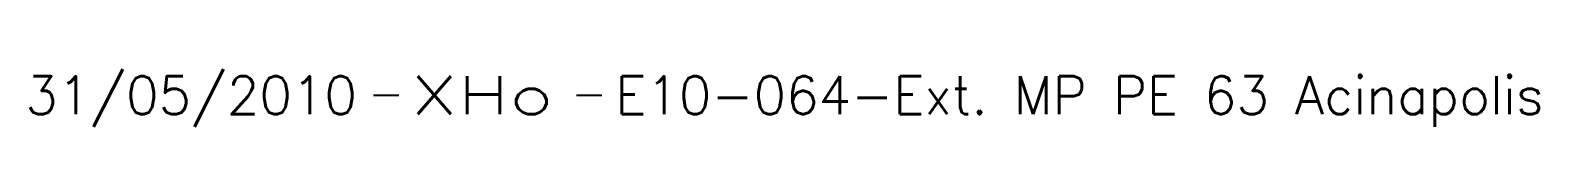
# Model space of a CAD drawing. Header units: millimetres. Extents: x 185000 to 186005, y 127000 to 128000.
# Drawn here: x 185941 to 185970.83, y 127011.14 to 127012.28 of the extents above; entities that cross this region are included whole.
import ezdxf
from ezdxf.enums import TextEntityAlignment as Align

# ---------------------------------------------------------------- set-up
doc = ezdxf.new("R2010")
doc.units = ezdxf.units.MM
doc.layers.get('0').update_dxf_attribs({"linetype": 'CONTINUOUS'})
doc.layers.add('G_910', color=7, linetype='CONTINUOUS', plot=False)
doc.styles.get("Standard").update_dxf_attribs({"font": 'romans.shx', "width": 0.85})

# ---------------------------------------------------------------- blocks, each defined once
blk = doc.blocks.new('GIS_MODF')
at = {"color": 0, "linetype": 'Continuous', "flags": 128}
for points in [[(-2.257, -0.012), (-1.757, -0.012)], [(1.758, -0.012), (2.258, -0.012)]]:
    blk.add_lwpolyline(points, dxfattribs=at)
at = {"color": 0, "linetype": 'Continuous'}
blk.add_attdef('DATE', text='', height=0.75, dxfattribs=at).set_placement((-2.583, -0.387), align=Align.RIGHT)
at = {"color": 0, "linetype": 'Continuous', "width": 3.590909}
blk.add_attdef('USER', text='', height=0.75, dxfattribs=at).set_placement((-1.516, -0.387), (1.306, -0.387), align=Align.FIT)
at = {"color": 0, "linetype": 'Continuous'}
blk.add_attdef('DESC', (2.528, -0.387), '', height=0.75, dxfattribs=at)

msp = doc.modelspace()

# ---------------------------------------------------------------- block references
at = {"layer": 'G_910'}
ref = msp.add_blockref('GIS_MODF', (185950.043, 127011.776), dxfattribs=at)
ref.add_attrib('DATE', '31/05/2010', dxfattribs={"layer": '0', "color": 0, "linetype": 'Continuous', "height": 0.75}).set_placement((185947.46, 127011.39), align=Align.RIGHT)
ref.add_attrib('USER', 'XHo', dxfattribs={"layer": '0', "color": 0, "linetype": 'Continuous', "height": 0.75, "width": 1.362069}).set_placement((185948.527, 127011.39), (185951.348, 127011.39), align=Align.FIT)
ref.add_attrib('DESC', 'E10-064-Ext. MP PE 63 Acinapolis', (185952.57, 127011.39), dxfattribs={"layer": '0', "color": 0, "linetype": 'Continuous', "height": 0.75})

doc.saveas('drawing.dxf')
